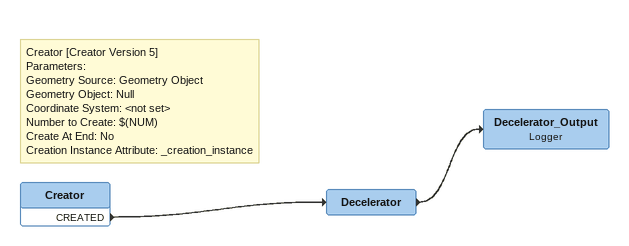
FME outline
Note: Creator [Creator Version 5] / Parameters: / Geometry Source: Geometry Object / Geometry Object: Null / Coordinate System: <not set> / Number to Create: $(NUM) / Create At End: No / Creation Instance Attribute: _creation_instance
Creator
    CREATED -> Decelerator
Decelerator
    -> Decelerator_Output
Decelerator_Output: Logger
